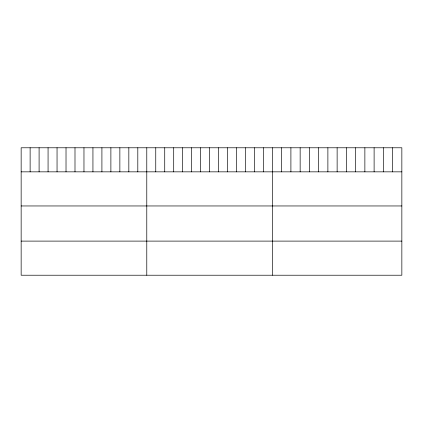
<?xml version="1.0" encoding="UTF-8"?>
<svg xmlns="http://www.w3.org/2000/svg" width="423" height="423" viewBox="0 0 423 423"><rect width="100%" height="100%" fill="white"/><g stroke="black" fill="none" stroke-linecap="round" stroke-linejoin="round"><path stroke-width="0.63" d="M401.85 171.844L401.85 275.22L21.15 275.22L21.15 147.78L401.85 147.78L401.85 171.844L21.15 171.844M21.15 205.959L401.85 205.959M21.15 241.105L401.85 241.105M392.602 147.78L392.602 171.844M383.36 147.78L383.36 171.844M374.112 147.78L374.112 171.844M364.869 147.78L364.869 171.844M355.621 147.78L355.621 171.844M346.379 147.78L346.379 171.844M337.131 147.78L337.131 171.844M327.883 147.78L327.883 171.844M318.641 147.78L318.641 171.844M309.393 147.78L309.393 171.844M300.15 147.78L300.15 171.844M290.902 147.78L290.902 171.844M281.66 147.78L281.66 171.844M272.412 147.78L272.412 275.22M263.439 147.78L263.439 171.844M254.466 147.78L254.466 171.844M245.493 147.78L245.493 171.844M236.515 147.78L236.515 171.844M227.542 147.78L227.542 171.844M218.569 147.78L218.569 171.844M209.597 147.78L209.597 171.844M200.624 147.78L200.624 171.844M191.651 147.78L191.651 171.844M182.678 147.78L182.678 171.844M173.7 147.78L173.7 171.844M164.727 147.78L164.727 171.844M155.754 147.78L155.754 171.844M146.781 147.78L146.781 275.22M137.808 147.78L137.808 171.844M128.835 147.78L128.835 171.844M119.862 147.78L119.862 171.844M110.884 147.78L110.884 171.844M101.911 147.78L101.911 171.844M92.938 147.78L92.938 171.844M83.966 147.78L83.966 171.844M74.993 147.78L74.993 171.844M66.02 147.78L66.02 171.844M57.047 147.78L57.047 171.844M48.069 147.78L48.069 171.844M39.096 147.78L39.096 171.844M30.123 147.78L30.123 171.844"/></g></svg>
